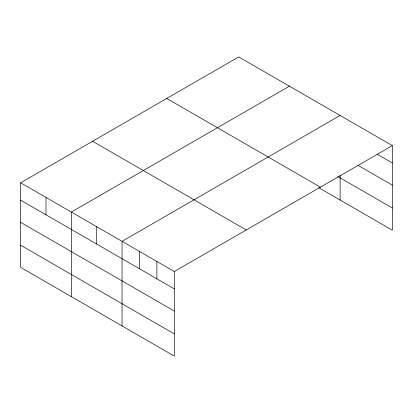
<?xml version="1.0" encoding="UTF-8"?>
<svg xmlns="http://www.w3.org/2000/svg" width="413" height="413" viewBox="0 0 413 413"><rect width="100%" height="100%" fill="white"/><g stroke="black" fill="none" stroke-linecap="round" stroke-linejoin="round"><path stroke-width="0.62" d="M20.65 182.804L174.296 271.511L174.296 356.089L20.65 267.381L20.65 182.804L238.704 56.911L392.35 145.619L392.35 230.196L318.619 187.626M289.41 86.183L71.351 212.081L71.351 296.653M340.111 115.459L122.057 241.352L122.057 325.929M174.296 271.511L392.35 145.619M377.115 154.183L392.35 162.98M358.066 165.37L392.35 185.163M337.906 176.583L392.35 208.013M166.749 98.459L320.39 187.161M92.61 141.261L246.251 229.969M20.65 200.166L174.296 288.873M20.65 222.349L174.296 311.056M20.65 245.203L174.296 333.905M340.111 175.313L340.111 200.037M156.883 261.46L156.883 278.821M139.47 251.403L139.47 268.765M96.704 226.716L96.704 244.078M46.003 197.44L46.003 214.806"/></g></svg>
